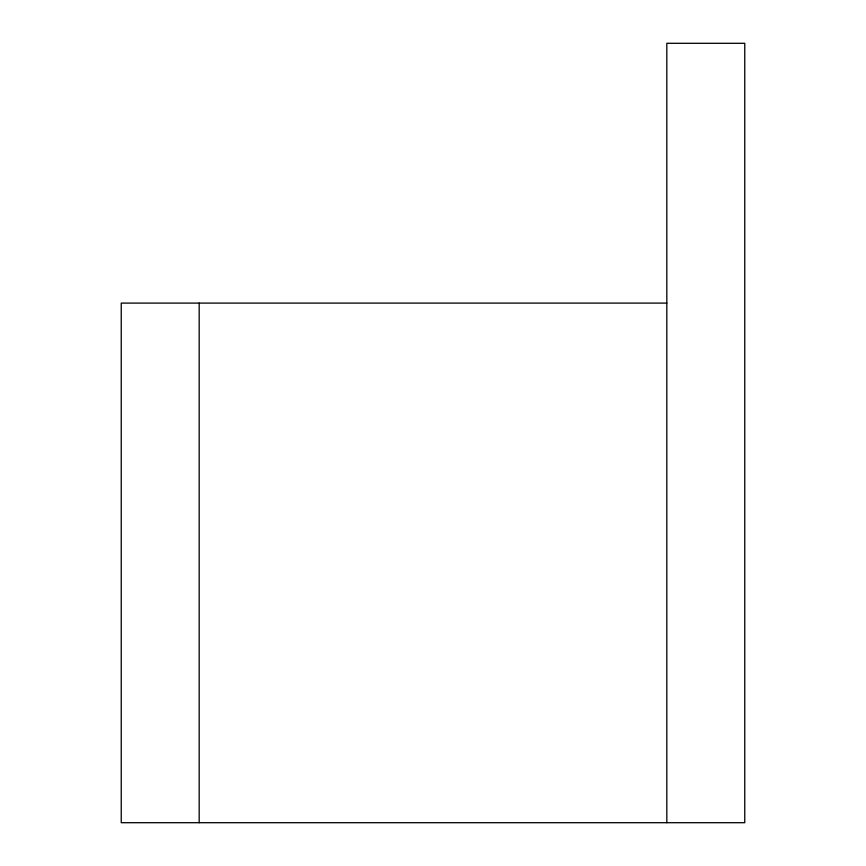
<?xml version="1.0" encoding="UTF-8"?>
<svg xmlns="http://www.w3.org/2000/svg" width="866" height="866" viewBox="0 0 866 866"><rect width="100%" height="100%" fill="white"/><g stroke="black" fill="none" stroke-linecap="round" stroke-linejoin="round"><path stroke-width="1.3" d="M666.82 303.1L121.24 303.1L121.24 822.7L744.76 822.7L744.76 43.3L666.82 43.3L666.82 822.7M199.18 303.1L199.18 822.7"/></g></svg>
